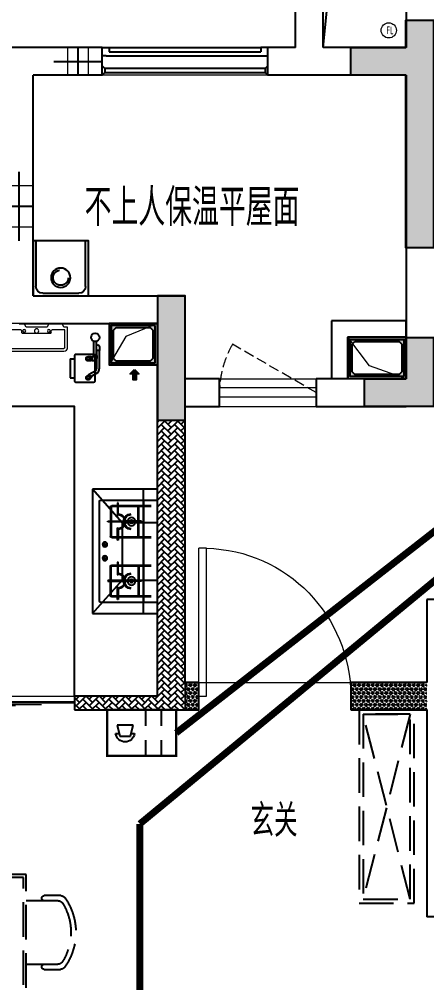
# Model space of a CAD drawing. Extents: x 3753737 to 4713801, y -857380 to 24339.
# Drawn here: x 4502449 to 4505399, y -792736 to -785754 of the extents above; entities that cross this region are included whole.
import ezdxf
from ezdxf.enums import TextEntityAlignment as Align

# ---------------------------------------------------------------- set-up
doc = ezdxf.new("R2010")
doc.units = 0
doc.header["$LTSCALE"] = 1000
doc.header["$MEASUREMENT"] = 0
for name, pattern in [('__DASH', [0.35, 0.25, -0.1]), ('A户型$0$DASH', [0.35, 0.25, -0.1]), ('DASH', [0.35, 0.25, -0.1])]:
    doc.linetypes.add(name, pattern=pattern)
doc.layers.get('0').update_dxf_attribs({"linetype": 'CONTINUOUS'})
for name, color, linetype in [('!!电气', 1, 'CONTINUOUS'), ('3-栏杆1', 252, 'CONTINUOUS'), ('5fur', 175, 'CONTINUOUS'), ('AH-FURNITURE', 1, 'CONTINUOUS'), ('COLU', 7, 'CONTINUOUS'), ('EQUIP-安防', 3, 'CONTINUOUS'), ('LVTRY', 252, 'CONTINUOUS'), ('S-砼墙填充', 251, 'CONTINUOUS'), ('VPIPE-雨水', 4, 'DASH'), ('WALL', 252, 'CONTINUOUS'), ('WIRE-安防', 4, 'CONTINUOUS'), ('WIRE-综合布线', 5, 'DASH'), ('保温', 6, 'CONTINUOUS'), ('建筑-排气道', 252, 'CONTINUOUS'), ('机电标识类', 1, 'CONTINUOUS'), ('污水', 3, 'CONTINUOUS'), ('看线', 185, 'CONTINUOUS'), ('管', 193, 'CONTINUOUS'), ('铝合金', 144, 'CONTINUOUS')]:
    doc.layers.add(name, color=color, linetype=linetype)
for name, color, linetype, lineweight in [('PUB_HATCH', 8, 'CONTINUOUS', 9), ('PUB_TEXT', 7, 'CONTINUOUS', 20), ('VPIPE-废水', 31, 'TG_F', 18), ('WINDOW', 146, 'CONTINUOUS', 20), ('平面-看线', 252, 'CONTINUOUS', 15), ('平面-空调预留孔', 252, 'CONTINUOUS', 15), ('立面-洞口示意', 252, 'CONTINUOUS', 13)]:
    doc.layers.add(name, color=color, linetype=linetype, lineweight=lineweight)
doc.styles.add('_TEL_DIM', font='SIMPLEX', dxfattribs={"width": 0.8, "height": 3.5, "bigfont": 'HZTXT'})
doc.styles.add('DIM_FONT', font='SIMPLEX', dxfattribs={"width": 0.7, "bigfont": 'GBCBIG'})
doc.styles.get("Standard").update_dxf_attribs({"font": 'gbenor.shx', "bigfont": 'gbcbig.shx'})
doc.styles.add('TG_LINETYPE', font='SIMPLEX', dxfattribs={"width": 0.8, "height": 3, "bigfont": 'HZTXT'})
doc.linetypes.add('TG_F', pattern='A,2,-0.3,["F",TG_LINETYPE,S=0.1,R=0,X=-0.23,Y=-0.15],0', length=2.3)
pattern_1 = [(45, (0, 0), (0, 47.4157523), [100.584, -33.528]), (135, (23.708, 23.708), (3e-15, 47.4157523), [100.584, -33.528])]
pattern_2 = [(90, (0, 0), (-16.49778, 1e-15), [9.525, -19.05]), (210, (0, 0), (8.24889, -14.2874966), [9.525, -19.05]), (150, (6e-16, 9.525), (-8.24889, -14.2874966), [9.525, -19.05])]

# ---------------------------------------------------------------- blocks, each defined once
blk = doc.blocks.new('dfgdfgsf')
at = {"layer": '5fur', "color": 252, "linetype": 'A户型$0$DASH'}
for p, q in [((2092291.5, -1252357.5), (2092411.5, -1252357.5)), ((2092428, -1252378.3), (2092428, -1252374.6)), ((2092309.4, -1252394.9), (2092541.6, -1252394.9)), ((2092541.6, -1252854.9), (2092311.4, -1252854.9)), ((2092428, -1252875.1), (2092428, -1252871.4)), ((2092411.5, -1252891.7), (2092293.4, -1252891.7))]:
    blk.add_line(p, q, dxfattribs=at)
for points in [[(2089731.6, -1252412.2), (2089731.6, -1251012.2), (2090131.6, -1251012.2), (2090131.6, -1252412.2)], [(2089761.6, -1252382.2), (2089761.6, -1251042.2), (2090101.6, -1251042.2), (2090101.6, -1252382.2)], [(2092541.6, -1252205), (2093441.6, -1252205), (2093441.6, -1254425), (2092541.6, -1254425)], [(2092561.6, -1252225), (2093421.6, -1252225), (2093421.6, -1254405), (2092561.6, -1254405)]]:
    blk.add_lwpolyline(points, close=True, dxfattribs=at)
blk.add_lwpolyline([(2089761.6, -1252382.2), (2090101.6, -1251042.2), (2089761.6, -1251042.2), (2090101.6, -1252382.2)], dxfattribs=at)
for centre, radius, start, end in [((2092616.8, -1252623.3), 434.6, 144.86029, 215.59956), ((2092291.5, -1252394.3), 36.8, 90, 144.86029), ((2092410.5, -1252375), 17.5, 1.22812, 87.03395), ((2092411.5, -1252378.3), 16.6, 270, 0), ((2092616.8, -1252623.3), 399, 148.05881, 212.52336), ((2092309.4, -1252431.7), 36.8, 90, 148.05881), ((2092293.4, -1252854.9), 36.8, 215.59956, 270), ((2092311.4, -1252818.1), 36.8, 212.52336, 270), ((2092411.5, -1252871.4), 16.6, 0, 90), ((2092411.5, -1252875.1), 16.6, 270, 0)]:
    blk.add_arc(centre, radius, start, end, dxfattribs=at)
blk = doc.blocks.new('A$C60D053AF')
at = {"layer": 'AH-FURNITURE', "color": 8}
for p, q in [((232.5, -90), (128.3, -90)), ((232.5, -110), (128.3, -110)), ((192.5, -71), (327.6, -71)), ((192.5, -91), (327.6, -91)), ((245, -129.5), (245, -122.5)), ((265, -129.5), (265, -122.5)), ((341.7, -96.9), (370, -143.2)), ((355.9, -82.7), (384.2, -129)), ((255, -281), (255, -251)), ((393, -281), (393, -251)), ((255, -281), (393, -281))]:
    blk.add_line(p, q, dxfattribs=at)
for points in [[(170, -68, 1), (170, -94), (192.5, -94), (192.5, -68)], [(234, -251), (414, -251, 0.414214), (424, -241), (424, -111, 0.414214), (414, -101), (234, -101, 0.414214), (224, -111), (224, -241, 0.414214)], [(268, -122.5), (268, -107, 0.414214), (248, -87), (232.5, -87), (232.5, -113), (242, -113), (242, -122.5)], [(242, -152, 1), (268, -152), (268, -129.5), (242, -129.5)], [(383.8, -161.2, 1), (402.2, -142.8), (386.3, -126.9), (367.9, -145.3)]]:
    blk.add_lwpolyline(points, format="xyb", close=True, dxfattribs=at)
for centre, radius in [((100, -100), 30), ((255, -152), 15), ((393, -152), 15), ((255, -152), 10), ((393, -152), 10)]:
    blk.add_circle(centre, radius, dxfattribs=at)
for radius in [40, 20]:
    blk.add_arc((327.6, -111), radius, 45, 90, dxfattribs=at)
blk = doc.blocks.new('GDGDGDGRGD')
at = {"color": 252, "linetype": '__DASH', "ltscale": 0.1}
blk.add_wipeout([(428916.8, 296115.4), (428716.7, 296115.4), (428716.7, 295815.4), (428916.8, 295815.4)], dxfattribs=at).dxf.layer = '污水'
at = {"layer": '机电标识类', "color": 252, "linetype": 'DASH', "ltscale": 400}
for p, q in [((428816.8, 295715.4), (428816.8, 296215.4)), ((428916.8, 295965.4), (428716.7, 295965.4))]:
    blk.add_line(p, q, dxfattribs=at)
at = {"layer": '污水', "color": 252, "linetype": '__DASH', "ltscale": 0.1, "const_width": 10}
blk.add_lwpolyline([(428916.8, 296115.4), (428716.7, 296115.4), (428716.7, 295815.4), (428916.8, 295815.4)], close=True, dxfattribs=at)
blk = doc.blocks.new('GDGDGRD')
at = {"layer": 'S-砼墙填充'}
h = blk.add_hatch(color=252, dxfattribs=at)
h.dxf.hatch_style = 1
h.paths.add_polyline_path([(434616.6, 297415.4), (435016.6, 297415.4), (435016.6, 297615.4), (434616.6, 297615.4), (434616.6, 297815.4), (434416.6, 297815.4), (434416.6, 296165.4), (434616.6, 296165.4)])
h = blk.add_hatch(color=252, dxfattribs=at)
h.dxf.hatch_style = 1
h.paths.add_polyline_path([(436416.6, 295815.4), (436416.6, 295615.4), (436416.6, 294915.4), (436216.6, 294915.4), (436216.6, 295815.4)])
h = blk.add_hatch(color=252, dxfattribs=at)
h.dxf.hatch_style = 1
h.paths.add_polyline_path([(434916.6, 295015.6), (434916.6, 295215.6), (434616.6, 295215.6), (434616.6, 295515.6), (434416.6, 295515.6), (434416.6, 295015.6)])
at = {"layer": 'COLU', "color": 252}
for points in [[(434616.6, 297415.4), (435016.6, 297415.4), (435016.6, 297615.4), (434616.6, 297615.4), (434616.6, 297815.4), (434416.6, 297815.4), (434416.6, 296165.4), (434616.6, 296165.4), (434616.6, 297415.4)], [(436416.6, 295815.4), (436416.6, 295615.4), (436416.6, 295615.4), (436416.6, 294915.4), (436216.6, 294915.4), (436216.6, 295815.4)], [(434916.6, 295015.6), (434916.6, 295215.6), (434616.6, 295215.6), (434616.6, 295515.6), (434416.6, 295515.6), (434416.6, 295015.6)]]:
    blk.add_lwpolyline(points, close=True, dxfattribs=at)
blk = doc.blocks.new('A-Kitchen-7')
at = {"layer": 'LVTRY'}
for p, q in [((-518.7, 779.7), (-7.2, 834.3)), ((-3.6, 810.6), (-515, 756)), ((-29.1, 767), (-35.2, 806.4)), ((-7.2, 834.3), (-3.6, 810.6)), ((-515, 756), (-518.7, 779.7)), ((515, 756), (-515, 756)), ((-515, 756), (-515, 40)), ((-485.6, 760.5), (-484.9, 756)), ((-29.1, 767), (-112.1, 756)), ((515, 780), (0, 780)), ((0, 756), (0, 780)), ((515, 756), (515, 780)), ((515, 40), (515, 756)), ((-515, 40), (515, 40))]:
    blk.add_line(p, q, dxfattribs=at)
blk.add_lwpolyline([(-468.9, 40), (-468.9, 0), (468.9, 0), (468.9, 40)], close=True, dxfattribs=at)
blk = doc.blocks.new('rtyg7uyhg')
at = {"layer": 'LVTRY'}
for p, q in [((193590.3, 45458.1), (193590.3, 45069.5)), ((194234.6, 45488.8), (193621, 45488.8)), ((194265.3, 45069.5), (194265.3, 45458.1)), ((193682.3, 45407), (193887.8, 45407)), ((193896.4, 45429.9), (193857.6, 45326.3)), ((193875.3, 45316), (193945.6, 45401.5)), ((193925.8, 45440.4), (193940.1, 45432.2)), ((194111.9, 45407), (194173.3, 45407)), ((193621, 45130.8), (193621, 45345.6)), ((193857.6, 45326.3), (193875.3, 45316)), ((194009.6, 45345.6), (194009.6, 45130.8)), ((194050.5, 45130.8), (194050.5, 45345.6)), ((194234.6, 45345.6), (194234.6, 45130.8)), ((193621, 45038.8), (194234.6, 45038.8)), ((193948.3, 45069.5), (193682.3, 45069.5)), ((194173.3, 45069.5), (194111.9, 45069.5))]:
    blk.add_line(p, q, dxfattribs=at)
for centre, radius in [((193866.4, 45437.7), 20.5), ((193989.2, 45437.7), 20.5), ((194071, 45437.7), 20.5), ((193815.3, 45238.2), 25.6), ((194137.5, 45238.2), 25.6)]:
    blk.add_circle(centre, radius, dxfattribs=at)
for centre, radius, start, end in [((193621, 45458.1), 30.7, 89.99999, 179.99999), ((194234.6, 45458.1), 30.7, 359.99999, 89.99999), ((193682.3, 45345.6), 61.4, 89.99999, 179.99999), ((193915.6, 45422.7), 20.5, 59.99999, 159.46231), ((193929.8, 45414.5), 20.5, 320.53767, 59.99999), ((193948.3, 45345.6), 61.4, 359.99999, 89.99999), ((194111.9, 45345.6), 61.4, 89.99999, 179.99999), ((194173.3, 45345.6), 61.4, 359.99999, 89.99999), ((193682.3, 45130.8), 61.4, 179.99999, 269.99999), ((193948.3, 45130.8), 61.4, 269.99999, 359.99999), ((194111.9, 45130.8), 61.4, 179.99999, 269.99999), ((194173.3, 45130.8), 61.4, 269.99999, 359.99999), ((193621, 45069.5), 30.7, 179.99999, 269.99999), ((194234.6, 45069.5), 30.7, 269.99999, 359.99999)]:
    blk.add_arc(centre, radius, start, end, dxfattribs=at)
at = {"layer": 'LVTRY', "style": 'DIM_FONT', "width": 0.8, "flags": 9}
for tag in ['YSIZE', 'XSIZE']:
    blk.add_attdef(tag, (193927.8, 45487.8), '', height=0.5, rotation=89.99999, dxfattribs=at)
blk = doc.blocks.new('FRSDFDGDGDRGDR')
at = {"layer": '平面-空调预留孔', "color": 252}
for p, q in [((699612.3, 775044), (699612.3, 775441.2)), ((699618.9, 775447.8), (699746.3, 775447.8)), ((699746.3, 775447.8), (699746.3, 775355.4)), ((699719.9, 775342.2), (699719.9, 775143)), ((699726.5, 775348.8), (699739.7, 775348.8)), ((699726.5, 775136.4), (699739.7, 775136.4)), ((699746.3, 775129.8), (699746.3, 775037.4)), ((699746.3, 775037.4), (699618.9, 775037.4))]:
    blk.add_line(p, q, dxfattribs=at)
blk.add_lwpolyline([(699766.1, 775166.7), (699792.5, 775153.5), (699792.5, 775057.2), (699766.1, 775044), (699766.1, 775017.6), (699618.9, 775017.6, -0.414214), (699592.5, 775044), (699592.5, 775441.2, -0.414214), (699618.9, 775467.6), (699766.1, 775467.6), (699766.1, 775441.2), (699792.5, 775428), (699792.5, 775331.6), (699766.1, 775318.4)], format="xyb", close=True, dxfattribs=at)
for centre, radius in [((699739.7, 775331.6), 10.6), ((699739.7, 775243.2), 15.8), ((699739.7, 775153.5), 10.6)]:
    blk.add_circle(centre, radius, dxfattribs=at)
for centre, start, end in [((699618.9, 775441.2), 90, 180), ((699726.5, 775342.2), 90, 180), ((699739.7, 775355.4), 270, 360), ((699726.5, 775143), 180, 270), ((699739.7, 775129.8), 0, 90), ((699618.9, 775044), 180, 270)]:
    blk.add_arc(centre, 6.6, start, end, dxfattribs=at)
blk = doc.blocks.new('*U152')
h = blk.add_hatch(color=5)
h.set_gradient(color1=(0, 0, 255), rotation=180, tint=1)
h.paths.add_polyline_path([(0, 0), (-6.35, -6.35), (-6.35, -2.159), (-15, -2.159), (-15, 2.159), (-6.35, 2.159), (-6.35, 6.35)])
at = {"color": 0, "linetype": 'Continuous'}
blk.add_lwpolyline([(0, 0), (-6.35, -6.35), (-6.35, -2.159), (-15, -2.159), (-15, 2.159), (-6.35, 2.159), (-6.35, 6.35)], close=True, dxfattribs=at)
blk = doc.blocks.new('VXCVXVXVDXVDX')
at = {"layer": 'PUB_HATCH'}
blk.add_hatch(color=252, dxfattribs=at).paths.add_polyline_path([(436751.6, 295600.4), (436751.6, 295330.4), (436646.6, 295330.4), (436646.6, 295345.4), (436716.6, 295345.4), (436736.6, 295365.4), (436736.6, 295565.4), (436716.6, 295585.4), (436466.6, 295585.4), (436446.6, 295565.4), (436446.6, 295365.4), (436466.6, 295345.4), (436536.6, 295345.4), (436536.6, 295330.4), (436431.6, 295330.4), (436431.6, 295600.4)])
at = {"layer": 'LVTRY', "color": 252}
for p, q in [((436536.6, 295345.4), (436536.6, 295330.4)), ((436646.6, 295345.4), (436646.6, 295330.4)), ((436416.6, 294415.4), (436886.8, 294415.4)), ((436516.6, 293515.4), (436516.6, 294415.4)), ((436670.8, 294172.4), (436886.8, 294415.4)), ((436886.8, 294415.4), (436886.8, 293515.4)), ((436826.6, 294335.4), (436426.6, 294335.4)), ((436461.6, 294295.4), (436746.6, 294295.4)), ((436461.6, 294290.4), (436746.6, 294290.4)), ((436516.6, 294325.4), (436516.6, 293605.4)), ((436551.6, 294075.4), (436551.6, 294285.4)), ((436556.6, 294075.4), (436556.6, 294285.4)), ((436701.8, 294225.4), (436701.8, 294315.4)), ((436701.8, 294315.4), (436706.3, 294315.4)), ((436706.3, 294315.4), (436706.3, 294225.4)), ((436751.6, 294285.4), (436751.6, 294075.4)), ((436756.6, 294285.4), (436756.6, 294075.4)), ((436836.6, 293605.4), (436836.6, 294325.4)), ((436706.3, 294225.4), (436701.8, 294225.4)), ((436416.6, 294172.4), (436670.8, 294172.4)), ((436516.6, 293757.3), (436516.6, 294172.4)), ((436531.6, 294182.6), (436659.1, 294182.6)), ((436531.6, 294178.1), (436531.6, 294182.6)), ((436659.1, 294178.1), (436531.6, 294178.1)), ((436776.6, 294182.6), (436649.1, 294182.6)), ((436649.1, 294182.6), (436649.1, 294178.1)), ((436649.1, 294178.1), (436776.6, 294178.1)), ((436659.1, 294182.6), (436659.1, 294178.1)), ((436670.8, 294172.4), (436670.8, 293757.3)), ((436776.6, 294178.1), (436776.6, 294182.6)), ((436706.3, 294135.4), (436701.8, 294135.4)), ((436701.8, 294135.4), (436701.8, 294045.4)), ((436706.3, 294045.4), (436706.3, 294135.4)), ((436746.6, 294070.4), (436461.6, 294070.4)), ((436746.6, 294065.4), (436461.6, 294065.4)), ((436701.8, 294045.4), (436706.3, 294045.4)), ((436816, 294015.4), (436777.2, 294015.4)), ((436796.6, 293996), (436796.6, 294034.8)), ((436796.6, 293896), (436796.6, 293934.8)), ((436746.6, 293865.4), (436461.6, 293865.4)), ((436701.8, 293795.4), (436701.8, 293885.4)), ((436701.8, 293885.4), (436706.3, 293885.4)), ((436706.3, 293885.4), (436706.3, 293795.4)), ((436816, 293915.4), (436777.2, 293915.4)), ((436746.6, 293860.4), (436461.6, 293860.4)), ((436551.6, 293855.4), (436551.6, 293645.4)), ((436556.6, 293855.4), (436556.6, 293645.4)), ((436706.3, 293795.4), (436701.8, 293795.4)), ((436751.6, 293645.4), (436751.6, 293855.4)), ((436756.6, 293645.4), (436756.6, 293855.4)), ((436670.8, 293757.3), (436416.6, 293757.3)), ((436659.1, 293752.6), (436531.6, 293752.6)), ((436531.6, 293752.6), (436531.6, 293748.1)), ((436531.6, 293748.1), (436659.1, 293748.1)), ((436649.1, 293748.1), (436649.1, 293752.6)), ((436649.1, 293752.6), (436776.6, 293752.6)), ((436776.6, 293748.1), (436649.1, 293748.1)), ((436659.1, 293748.1), (436659.1, 293752.6)), ((436886.8, 293515.4), (436670.8, 293757.3)), ((436776.6, 293752.6), (436776.6, 293748.1)), ((436706.3, 293705.4), (436701.8, 293705.4)), ((436701.8, 293705.4), (436701.8, 293615.4)), ((436706.3, 293615.4), (436706.3, 293705.4)), ((436426.6, 293595.4), (436826.6, 293595.4)), ((436461.6, 293640.4), (436746.6, 293640.4)), ((436461.6, 293635.4), (436746.6, 293635.4)), ((436701.8, 293615.4), (436706.3, 293615.4)), ((436886.8, 293515.4), (436416.6, 293515.4))]:
    blk.add_line(p, q, dxfattribs=at)
for points in [[(436416.6, 295615.4), (436766.6, 295615.4), (436766.6, 295315.4), (436416.6, 295315.4)], [(436431.6, 295600.4), (436751.6, 295600.4), (436751.6, 295330.4), (436431.6, 295330.4)], [(436716.6, 295345.4), (436466.6, 295345.4), (436446.6, 295365.4), (436446.6, 295565.4), (436466.6, 295585.4), (436716.6, 295585.4), (436736.6, 295565.4), (436736.6, 295365.4), (436716.6, 295345.4)]]:
    blk.add_lwpolyline(points, close=True, dxfattribs=at)
blk.add_lwpolyline([(437016.6, 292915.4), (437016.6, 295015.4), (438516.6, 295015.4), (438516.6, 293789.4)], dxfattribs=at)
for centre, radius in [((436604.1, 294180.4), 29.7), ((436604.1, 294180.4), 11.7), ((436796.6, 294015.4), 17), ((436796.6, 293915.4), 17), ((436604.1, 293750.4), 29.7), ((436604.1, 293750.4), 11.7)]:
    blk.add_circle(centre, radius, dxfattribs=at)
for centre, radius, start, end in [((436526.6, 294325.4), 10, 90, 180), ((436561.6, 294285.4), 10, 90, 180), ((436561.6, 294285.4), 5, 90, 180), ((436746.6, 294285.4), 10, 0, 90), ((436746.6, 294285.4), 5, 0, 90), ((436826.6, 294325.4), 10, 0, 90), ((436604.1, 294180.4), 56.7, 2.27424, 87.72576), ((436604.1, 294180.4), 52.2, 2.47041, 87.52959), ((436704.1, 294180.4), 56.7, 92.27424, 177.72576), ((436704.1, 294180.4), 52.2, 92.47041, 177.52959), ((436604.1, 294180.4), 56.7, 272.27424, 357.72576), ((436604.1, 294180.4), 52.2, 272.47041, 357.52959), ((436704.1, 294180.4), 56.7, 182.27424, 267.72576), ((436704.1, 294180.4), 52.2, 182.47041, 267.52959), ((436561.6, 294075.4), 10, 180, 270), ((436561.6, 294075.4), 5, 180, 270), ((436746.6, 294075.4), 5, 270, 0), ((436746.6, 294075.4), 10, 270, 0), ((436561.6, 293855.4), 10, 90, 180), ((436746.6, 293855.4), 10, 0, 90), ((436561.6, 293855.4), 5, 90, 180), ((436604.1, 293750.4), 56.7, 2.27424, 87.72576), ((436604.1, 293750.4), 52.2, 2.47041, 87.52959), ((436704.1, 293750.4), 56.7, 92.27424, 177.72576), ((436704.1, 293750.4), 52.2, 92.47041, 177.52959), ((436746.6, 293855.4), 5, 0, 90), ((436604.1, 293750.4), 56.7, 272.27424, 357.72576), ((436604.1, 293750.4), 52.2, 272.47041, 357.52959), ((436704.1, 293750.4), 56.7, 182.27424, 267.72576), ((436704.1, 293750.4), 52.2, 182.47041, 267.52959), ((436526.6, 293605.4), 10, 180, 270), ((436561.6, 293645.4), 10, 180, 270), ((436561.6, 293645.4), 5, 180, 270), ((436746.6, 293645.4), 5, 270, 0), ((436746.6, 293645.4), 10, 270, 0), ((436826.6, 293605.4), 10, 270, 0)]:
    blk.add_arc(centre, radius, start, end, dxfattribs=at)
at = {"layer": '立面-洞口示意', "color": 252}
blk.add_lwpolyline([(436416.6, 295615.4), (436645.1, 295521.4), (436766.6, 295315.4)], dxfattribs=at)
at = {"color": 252, "rotation": 90}
blk.add_blockref('FRSDFDGDGDRGDR', (1212534.1, -404177.2), dxfattribs=at)
at = {"color": 252, "xscale": -1}
blk.add_blockref('rtyg7uyhg', (632006.9, 250026.6), dxfattribs=at)
at = {"layer": 'LVTRY', "color": 252, "extrusion": (0, 0, -1), "xscale": -0.7999999999883585, "yscale": 0.7999999999883585, "zscale": -0.7999999999883585, "rotation": 270}
blk.add_blockref('A-Kitchen-7', (-439116.6, 293377.4), dxfattribs=at)
at = {"layer": '建筑-排气道', "color": 252, "extrusion": (0, 0, -1), "xscale": 5, "yscale": 5, "zscale": -5, "rotation": 90}
blk.add_blockref('*U152', (-436581.7, 295283.1), dxfattribs=at)
blk = doc.blocks.new('VXVXVXDVXDVXVDX')
at = {"layer": '保温', "linetype": 'ByBlock', "ltscale": 10}
h = blk.add_hatch(dxfattribs=at)
h.set_pattern_fill('AR-HBONE', color=251, scale=55)
h.set_pattern_definition(pattern_1)
h.paths.add_polyline_path([(436416.6, 294915.4), (436216.6, 294915.4), (436216.6, 292815.4), (436416.6, 292815.2)])
at = {"layer": '保温', "linetype": 'Continuous', "ltscale": 10}
h = blk.add_hatch(dxfattribs=at)
h.set_pattern_fill('HEX', color=251, scale=10, angle=90, style=0)
h.set_pattern_definition(pattern_2)
h.paths.add_polyline_path([(435016.6, 292815.4), (435016.6, 293015.4), (434466.6, 293015.4), (434466.6, 292815.4)])
h = blk.add_hatch(dxfattribs=at)
h.set_pattern_fill('HEX', color=251, scale=10, angle=90, style=0)
h.set_pattern_definition(pattern_2)
h.paths.add_polyline_path([(436216.6, 292815.4), (436216.6, 293015.4), (436116.6, 293015.4), (436116.6, 292815.4)])
at = {"layer": '保温', "linetype": 'ByBlock', "ltscale": 10}
h = blk.add_hatch(dxfattribs=at)
h.set_pattern_fill('AR-HBONE', color=251, scale=55)
h.set_pattern_definition(pattern_1)
h.paths.add_polyline_path([(437016.6, 292815.4), (437016.6, 292915.4), (436416.6, 292915.4), (436416.6, 292815.4)])
at = {"layer": '保温', "color": 251, "linetype": 'ByBlock', "ltscale": 10}
blk.add_line((436216.6, 293015.4), (436216.6, 292815.4), dxfattribs=at)
blk = doc.blocks.new('A$C3EB2330C')
at = {"layer": '管', "color": 252}
for p, q in [((0, 380), (330, 380)), ((380, 330), (380, 70)), ((330, 20), (0, 20))]:
    blk.add_line(p, q, dxfattribs=at)
blk.add_lwpolyline([(400, 400), (400, 0), (0, 0), (0, 400)], close=True, dxfattribs=at)
for centre, start, end in [((330, 330), 0, 90), ((330, 70), 270, 360)]:
    blk.add_arc(centre, 50, start, end, dxfattribs=at)
blk.add_ellipse((267.5, 200), major_axis=(-49.5, -49.5), ratio=1, start_param=-0.785398, end_param=5.497787, dxfattribs=at)
blk = doc.blocks.new('A$C39FB4DEF')
at = {"linetype": '__DASH', "ltscale": 0.1}
blk.add_wipeout([(100, 100.1), (100, -100.1), (250, -100.1), (250, 100.1)], dxfattribs=at).dxf.layer = '污水'
at = {"layer": '机电标识类', "color": 250, "linetype": 'DASH', "ltscale": 400}
for p, q in [((175, 100.1), (175, -100.1)), ((350, 0), (0, 0))]:
    blk.add_line(p, q, dxfattribs=at)
at = {"layer": '污水', "linetype": '__DASH', "ltscale": 0.1, "const_width": 10}
blk.add_lwpolyline([(100, 100.1), (100, -100.1), (250, -100.1), (250, 100.1)], close=True, dxfattribs=at)
blk = doc.blocks.new('A$C1BAD4CCC')
at = {"layer": 'PUB_HATCH'}
blk.add_hatch(color=252, dxfattribs=at).paths.add_polyline_path([(15, -15), (15, -285), (155, -285), (155, -270), (50, -270), (30, -250), (30, -50), (50, -30), (370, -30), (390, -50), (390, -250), (370, -270), (265, -270), (265, -285), (405, -285), (405, -15)])
at = {"layer": 'LVTRY', "color": 252}
for p, q in [((155, -270), (155, -285)), ((265, -270), (265, -285))]:
    blk.add_line(p, q, dxfattribs=at)
for points in [[(420, 0), (0, 0), (0, -300), (420, -300)], [(405, -15), (15, -15), (15, -285), (405, -285)], [(50, -270), (370, -270), (390, -250), (390, -50), (370, -30), (50, -30), (30, -50), (30, -250), (50, -270)]]:
    blk.add_lwpolyline(points, close=True, dxfattribs=at)
at = {"layer": '立面-洞口示意', "color": 252}
blk.add_lwpolyline([(420, 0), (156.4, -93.9), (0, -300)], dxfattribs=at)
blk = doc.blocks.new('$DorLib2D$00000001')
for p, q in [((0.45, 0.975), (0.5, 0.975)), ((0.45, 0), (0.45, 0.975)), ((0.5, 0), (0.5, 0.975)), ((0.5, 0), (0.45, 0))]:
    blk.add_line(p, q)
at = {"lineweight": 13}
blk.add_arc((0.475, 0), 0.975, 91.46928, 180, dxfattribs=at)
blk = doc.blocks.new('$WINLIB2D$00000001')
at = {"color": 0}
for points in [[(-0.5, 0.5), (-0.5, -0.5)], [(-0.5, 0.5), (0.5, 0.5)], [(0.5, -0.5), (0.5, 0.5)], [(0.5, 0.1667), (-0.5, 0.1667)], [(0.5, -0.1667), (-0.5, -0.1667)], [(-0.5, -0.5), (0.5, -0.5)]]:
    blk.add_lwpolyline(points, dxfattribs=at)
blk = doc.blocks.new('$DorLib2D$00000131')
at = {"color": 0, "linetype": 'Continuous'}
for p, q in [((0.15, 0.125), (0.2319, 0.1973)), ((0.2319, 0.1973), (0.2319, 0.125)), ((-0.5, 0.125), (-0.5, 0)), ((0.0192, 0.125), (-0.5, 0.125)), ((0.0192, 0), (0.0192, 0.125)), ((0.35, 0.125), (0.15, 0.125)), ((-0.5, 0), (0.0192, 0)), ((-0.024, 0), (0.5, 0)), ((-0.024, -0.125), (-0.024, 0)), ((0.5, 0), (0.5, -0.125)), ((-0.35, -0.125), (-0.15, -0.125)), ((-0.2319, -0.1973), (-0.2319, -0.125)), ((-0.15, -0.125), (-0.2319, -0.1973)), ((0.5, -0.125), (-0.024, -0.125))]:
    blk.add_line(p, q, dxfattribs=at)
blk = doc.blocks.new('A$C100F5A36')
at = {"layer": '3-栏杆1', "color": 252}
for p, q in [((45622.7, -8033.3), (45602.5, -8015.5)), ((45602.5, -8015.5), (45622.7, -8033.3)), ((46782.2, -8033.3), (46802.5, -8015.5)), ((46802.5, -8015.5), (46782.2, -8033.3)), ((45602.5, -8082.4), (45622.7, -8062.6)), ((46782.2, -8033.3), (45622.7, -8033.3)), ((45622.7, -8033.3), (45622.7, -8062.6)), ((45622.7, -8062.6), (46782.2, -8062.6)), ((46782.2, -8033.3), (46782.2, -8062.6)), ((46782.2, -8062.6), (46802.5, -8082.4)), ((46802.5, -8082.4), (46782.2, -8062.6))]:
    blk.add_line(p, q, dxfattribs=at)
at = {"layer": 'VPIPE-废水', "color": 252}
blk.add_circle((47677.5, -7757.4), 55, dxfattribs=at)
at = {"layer": 'VPIPE-雨水', "color": 252}
blk.add_circle((45302.5, -9549.9), 55, dxfattribs=at)
at = {"layer": 'WALL', "color": 252}
for p, q in [((47002.5, -7882.4), (47002.5, -6232.4)), ((47202.5, -7882.4), (47202.5, -6432.4)), ((47802.5, -6432.4), (47802.5, -7882.4)), ((47002.5, -7882.4), (46802.5, -7882.4)), ((46802.5, -8082.4), (46802.5, -7882.4)), ((47802.5, -7882.4), (47202.5, -7882.4)), ((47102.5, -8082.4), (46802.5, -8082.4)), ((47802.5, -8082.4), (47102.5, -8082.4)), ((47802.5, -8082.4), (47802.5, -10282.1)), ((45102.5, -9682.4), (46202.5, -9682.4)), ((46202.5, -10282.4), (46202.5, -9682.4)), ((45002.5, -9882.4), (46002.5, -9882.4)), ((46002.5, -10382.4), (46002.5, -9882.4)), ((47262.5, -9861.9), (47262.5, -10282.2)), ((47802.5, -9861.9), (47262.5, -9861.9)), ((47802.5, -9981.9), (47802.5, -9861.9)), ((47382.5, -9981.9), (47382.5, -10282.2)), ((47802.5, -9981.9), (47382.5, -9981.9)), ((46452.5, -10282.3), (46202.5, -10282.4)), ((46452.5, -10482.3), (46452.5, -10282.3)), ((47802.5, -10282.1), (47152.5, -10282.2)), ((47152.5, -10282.2), (47152.5, -10482.2)), ((47382.5, -10282.2), (47262.5, -10282.2)), ((46002.5, -12582.4), (46002.5, -10382.4)), ((46202.5, -10482.4), (46452.5, -10482.3)), ((46202.5, -12482.4), (46202.5, -10482.4)), ((47152.5, -10482.2), (47802.5, -10482.1)), ((47802.5, -10482.1), (47802.5, -10482.1)), ((48002.5, -10482.1), (47802.5, -10482.1)), ((47952.5, -11882.4), (47952.5, -12482.4)), ((48752.5, -11882.4), (47952.5, -11882.4)), ((46302.5, -12482.4), (46202.5, -12482.4)), ((46302.5, -12682.4), (46302.5, -12482.4)), ((47952.5, -12482.4), (47402.5, -12482.4)), ((47402.5, -12482.4), (47402.5, -12682.4)), ((46002.5, -12582.4), (45402.5, -12582.4)), ((45402.5, -12582.4), (45402.5, -12682.4)), ((45402.5, -12682.4), (46102.5, -12682.4)), ((46102.5, -12682.4), (46302.5, -12682.4)), ((47402.5, -12682.4), (47952.5, -12682.4)), ((47952.5, -12682.4), (47952.5, -14182.4)), ((50552.5, -14182.4), (47952.5, -14182.4))]:
    blk.add_line(p, q, dxfattribs=at)
at = {"layer": 'WINDOW', "color": 252}
for p, q in [((46302.5, -12482.4), (47402.5, -12482.4)), ((43802.5, -12582.4), (45402.5, -12582.4))]:
    blk.add_line(p, q, dxfattribs=at)
at = {"layer": 'WINDOW', "color": 252, "linetype": 'DASH', "ltscale": 0.3}
blk.add_lwpolyline([(47152.7, -10382.3), (46546.2, -10032.4, 0.131526), (46452.5, -10382.1)], format="xyb", dxfattribs=at)
at = {"layer": '平面-看线', "color": 252}
blk.add_line((46802.5, -8082.4), (45602.5, -8082.4), dxfattribs=at)
at = {"layer": '看线', "color": 252, "ltscale": 0.5}
blk.add_lwpolyline([(47202.4, -7882.4), (47333.4, -6578.3), (47802.5, -6432.4)], dxfattribs=at)
at = {"layer": '铝合金', "color": 252}
for points in [[(45632.5, -7942.4), (45602.5, -7942.4), (45602.5, -7882.4), (45652.5, -7882.4), (45652.5, -7912.4)], [(45602.5, -7912.4), (45602.5, -7882.4), (45652.5, -7882.4), (45652.5, -7892.4), (45652.5, -7892.4), (45652.5, -7912.4)], [(45652.5, -7882.4), (46752.5, -7882.4)], [(46772.5, -7942.4), (46802.5, -7942.4), (46802.5, -7882.4), (46752.5, -7882.4), (46752.5, -7912.4)], [(46802.5, -7912.4), (46802.5, -7882.4), (46752.5, -7882.4), (46752.5, -7892.4), (46752.5, -7892.4), (46752.5, -7912.4)], [(45632.5, -7942.4), (46772.5, -7942.4)], [(45652.5, -7912.4), (46752.5, -7912.4)]]:
    blk.add_lwpolyline(points, dxfattribs=at)
at = {"color": 252, "xscale": -1}
for name, p in [('GDGDGDGRGD', (473819.2, -304997.8)), ('VXVXVXDVXDVXVDX', (482419, -305497.8)), ('VXCVXVXVDXVDX', (482419, -305497.8))]:
    blk.add_blockref(name, p, dxfattribs=at)
at = {"color": 252, "rotation": 270.0000000007067}
blk.add_blockref('A$C60D053AF', (45652.5, -9882.4), dxfattribs=at)
at = {"color": 252, "xscale": -1, "rotation": 180}
blk.add_blockref('A$C1BAD4CCC', (47382.5, -10281.9), dxfattribs=at)
at = {"layer": 'WINDOW', "color": 252}
for name, p, xscale, yscale, zscale, rotation in [('$WINLIB2D$00000001', (46802.5, -10382.3), -700.0000123986958, 200, -700.0000123986958, 180.0086025736102), ('$DorLib2D$00000001', (46852.5, -12582.4), -1100, 1100, -1100, 6.088612444984963e-10), ('$DorLib2D$00000131', (44602.5, -12632.4), -1600, 100, -1600, 6.098381566229139e-10)]:
    blk.add_blockref(name, p, dxfattribs=dict(at, xscale=xscale, yscale=yscale, zscale=zscale, rotation=rotation))
at = {"layer": 'WINDOW', "color": 252, "xscale": -1}
blk.add_blockref('dfgdfgsf', (2137594, 1238329.8), dxfattribs=at)
at = {"layer": 'PUB_TEXT', "color": 252, "width": 0.6}
blk.add_text('FL', height=56, dxfattribs=at).set_placement((47662.1, -7785.4))
at = {"layer": 'PUB_TEXT', "color": 252}
for s, height, p in [('不上人保温平屋面', 270.07, (45475.6, -9175)), ('玄关', 236.31, (46676.6, -13601.8))]:
    blk.add_text(s, height=height, dxfattribs=at).set_placement(p)
at = {"layer": 'WALL', "color": 252}
blk.add_line((45102.5, -9682.4), (45102.5, -8082.4), dxfattribs=at)
at = {"color": 252, "xscale": -1}
blk.add_blockref('GDGDGRD', (482419, -305497.8), dxfattribs=at)
at = {"layer": '管', "color": 252, "xscale": -1, "rotation": 90}
blk.add_blockref('A$C3EB2330C', (45502.5, -9282.4), dxfattribs=at)
at = {"color": 252, "xscale": -1}
blk.add_blockref('A$C39FB4DEF', (45602.5, -7982.4), dxfattribs=at)
at = {"layer": 'WALL', "color": 252}
for p, q in [((45602.5, -7882.4), (44902.5, -7882.4)), ((45602.5, -8082.4), (45602.5, -7882.4)), ((45602.5, -8082.4), (45102.5, -8082.4))]:
    blk.add_line(p, q, dxfattribs=at)
blk = doc.blocks.new('$equip$00002628')
at = {"linetype": 'Continuous'}
for p, q in [((-0.625, 0.415), (0.625, 0.415)), ((-0.625, -0.415), (-0.625, 0.415)), ((0.071, 0.129), (0.071, 0.415)), ((0.35, 0.129), (0.35, 0.415)), ((0.625, 0.415), (0.625, -0.415)), ((-0.472, 0.01), (-0.409, 0.01)), ((-0.446, -0.138), (-0.395, 0.058)), ((-0.395, 0.058), (-0.395, 0.058)), ((-0.395, 0.058), (-0.206, 0.058)), ((-0.206, 0.058), (-0.155, -0.138)), ((-0.191, 0.01), (-0.129, 0.01)), ((-0.155, -0.138), (-0.446, -0.138)), ((0.071, -0.415), (0.071, -0.129)), ((0.35, -0.415), (0.35, -0.129)), ((0.625, -0.415), (-0.625, -0.415))]:
    blk.add_line(p, q, dxfattribs=at)
at = {"const_width": 0.04}
blk.add_lwpolyline([(-0.625, 0.415), (0.625, 0.415), (0.625, -0.415), (-0.625, -0.415), (-0.625, 0.415), (0.625, 0.415)], dxfattribs=at)
at = {"linetype": 'Continuous'}
blk.add_arc((-0.3, -0.011), 0.173, 6.9897, 173.0103, dxfattribs=at)
for p in [(0, 0.415), (-0.625, 0), (0.625, 0), (0, -0.415)]:
    blk.add_point(p)
at = {"color": 7, "style": '_TEL_DIM', "flags": 1}
blk.add_attdef('A', text='', height=0.000025, dxfattribs=at).set_placement((0, 0), align=Align.MIDDLE_CENTER)

msp = doc.modelspace()

# ---------------------------------------------------------------- block references
at = {"layer": '!!电气'}
msp.add_blockref('A$C100F5A36', (4457446.2, -778077.2), dxfattribs=at)

# ---------------------------------------------------------------- next in the draw order: linework, layer by layer
at = {"layer": 'WIRE-安防', "color": 6, "const_width": 50}
msp.add_lwpolyline([(4503585.1, -790925.6), (4506228.6, -788859.6)], dxfattribs=at)
at = {"layer": 'WIRE-综合布线', "color": 4, "const_width": 50}
for points in [[(4503321.5, -791585.1), (4506456.5, -788995.7)], [(4503321.5, -794140.7), (4503321.5, -791585.1)]]:
    msp.add_lwpolyline(points, dxfattribs=at)

# ---------------------------------------------------------------- next in the draw order: block references
at = {"layer": 'EQUIP-安防', "color": 4, "xscale": -400, "yscale": 400, "zscale": 400, "rotation": 180.0000002860243}
msp.add_blockref('$equip$00002628', (4503335.1, -790925.6), dxfattribs=at)

doc.saveas('drawing.dxf')
